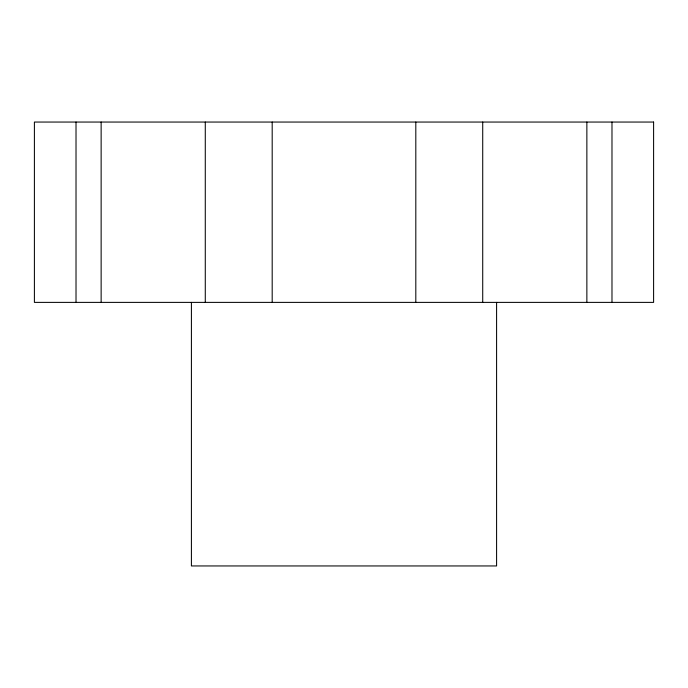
<?xml version="1.0" encoding="UTF-8"?>
<svg xmlns="http://www.w3.org/2000/svg" width="688" height="688" viewBox="0 0 688 688"><rect width="100%" height="100%" fill="white"/><g stroke="black" fill="none" stroke-linecap="round" stroke-linejoin="round"><path stroke-width="1.03" d="M611.985 122.051L611.985 302.385M586.864 122.051L586.864 302.385M496.59 302.385L496.59 565.949L191.41 565.949L191.41 302.385M482.718 122.051L482.718 302.385M415.81 122.051L415.81 302.385M272.19 122.051L272.19 302.385M205.282 122.051L205.282 302.385M101.136 122.051L101.136 302.385M76.015 122.051L76.015 302.385M653.6 122.051L34.4 122.051L34.4 302.385L653.6 302.385L653.6 122.051"/></g></svg>
